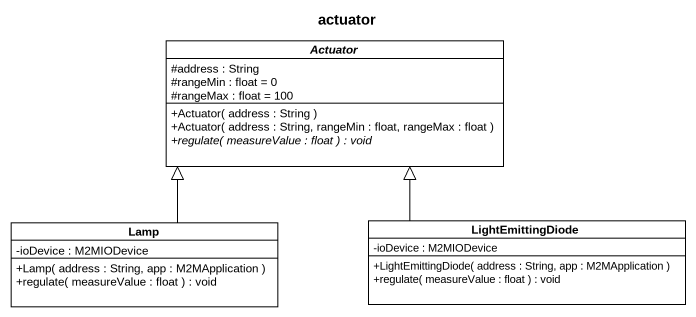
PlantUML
@startuml
title actuator
hide circle
hide empty members
skinparam classAttributeIconSize 0
abstract class Actuator {
  #address : String
  #rangeMin : float = 0
  #rangeMax : float = 100
  +Actuator( address : String )
  +Actuator( address : String, rangeMin : float, rangeMax : float )
  {abstract} +regulate( measureValue : float ) : void
}
class Lamp {
  -ioDevice : M2MIODevice
  +Lamp( address : String, app : M2MApplication )
  +regulate( measureValue : float ) : void
}
class LightEmittingDiode {
  -ioDevice : M2MIODevice
  +LightEmittingDiode( address : String, app : M2MApplication )
  +regulate( measureValue : float ) : void
}
Lamp -up-|> Actuator
LightEmittingDiode -up-|> Actuator
@enduml
